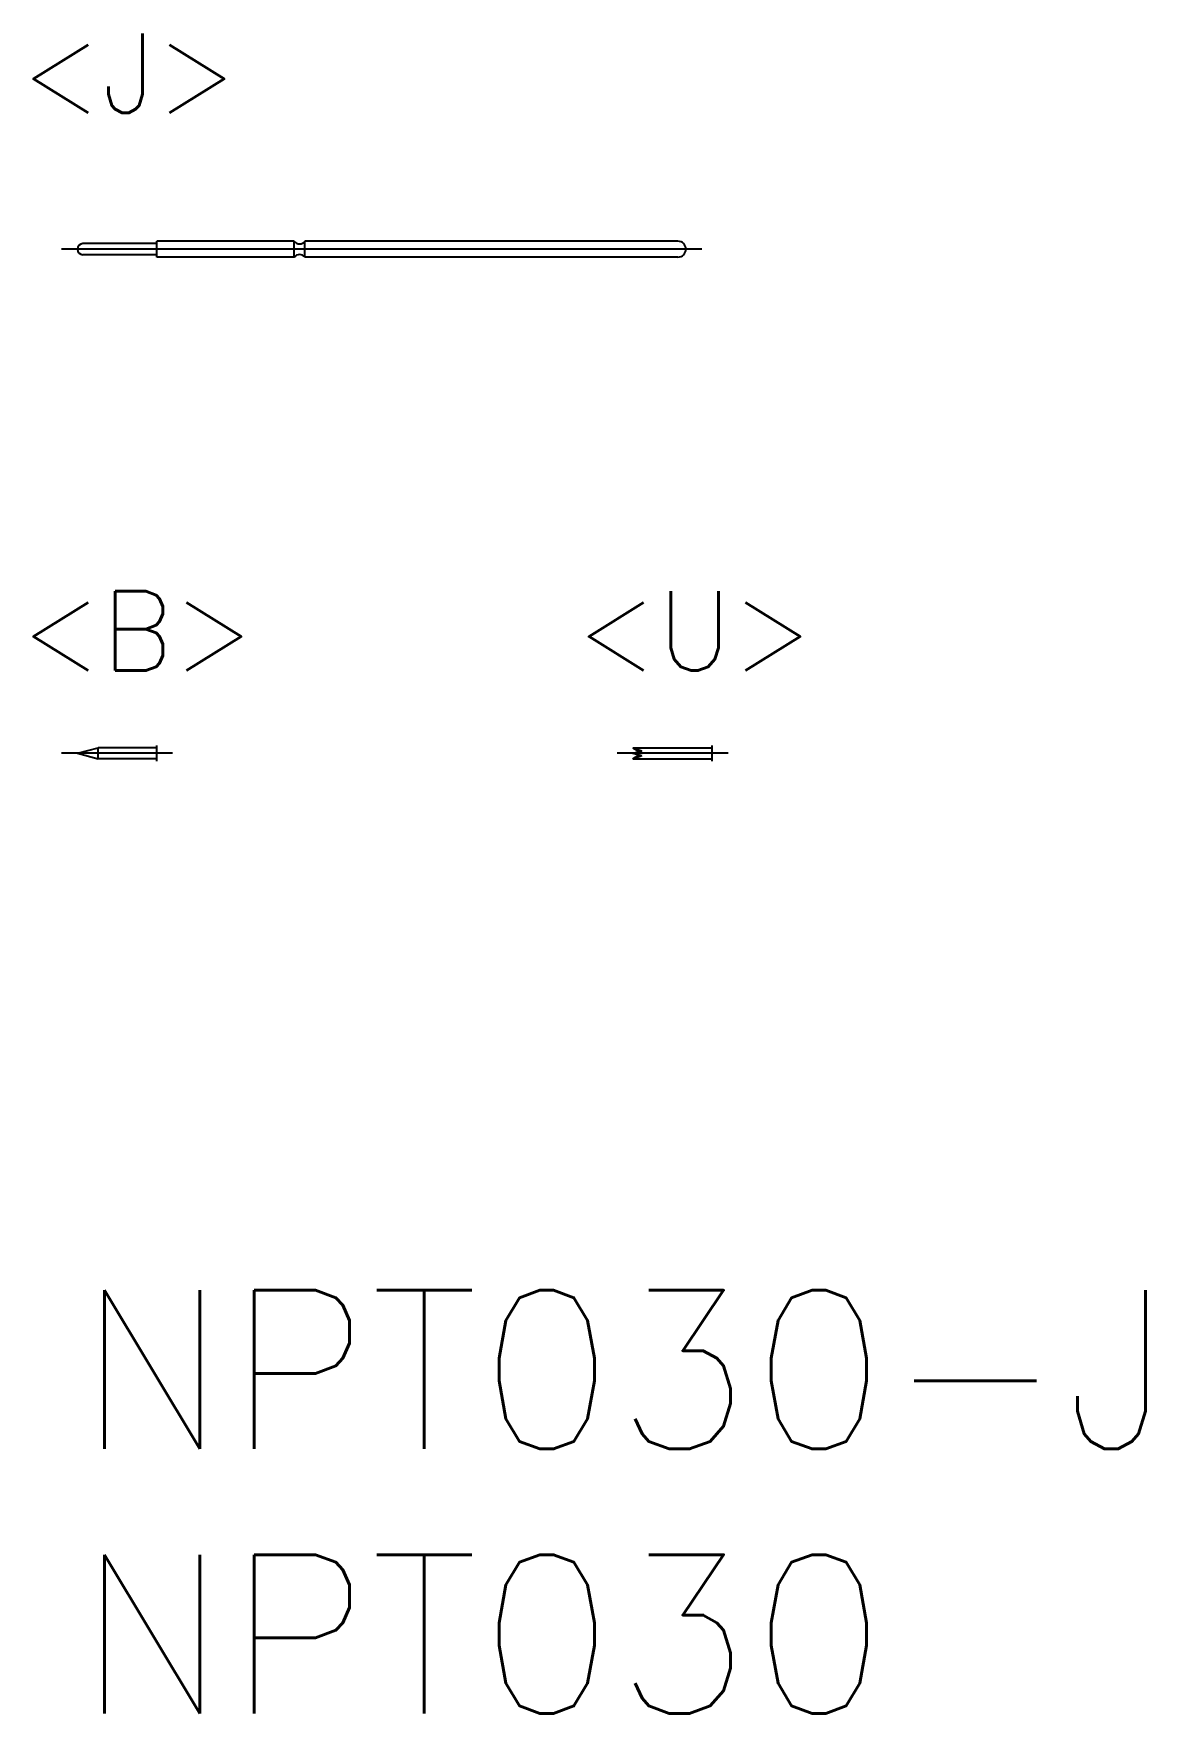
# Model space of a CAD drawing. Extents: x -0.8 to 20.2, y -8 to 23.8.
import ezdxf

# ---------------------------------------------------------------- set-up
doc = ezdxf.new("R2010")
doc.units = 0
doc.header["$LTSCALE"] = 0.5
doc.linetypes.add('CENTER', pattern=[50.8, 31.75, -6.35, 6.35, -6.35])
for name, color, linetype in [('MSM_CENTER', 1, 'CENTER'), ('MSM_CONTINUOUS', 7, 'CONTINUOUS'), ('MSM_PART_NUMBER', 7, 'CONTINUOUS')]:
    doc.layers.add(name, color=color, linetype=linetype)
doc.styles.get("Standard").update_dxf_attribs({"font": 'txt.shx', "height": 1, "bigfont": 'bigfont.shx'})

# ---------------------------------------------------------------- blocks, each defined once
blk = doc.blocks.new('*U12')
at = {"layer": 'MSM_PART_NUMBER'}
blk.add_text('NPT030-J', height=3, dxfattribs=at).set_placement((0, -3))
blk = doc.blocks.new('*U13')
at = {"layer": 'MSM_PART_NUMBER'}
blk.add_text('NPT030', height=3, dxfattribs=at).set_placement((0, -8))

msp = doc.modelspace()

# ---------------------------------------------------------------- linework, layer by layer
at = {"layer": 'MSM_CENTER', "color": 1, "linetype": 'CENTER'}
for p, q in [((11.8, 19.679), (-0.3, 19.679)), ((1.8, 10.15), (-0.3, 10.15)), ((12.3, 10.15), (10.2, 10.15))]:
    msp.add_line(p, q, dxfattribs=at)
at = {"layer": 'MSM_CONTINUOUS'}
for p, q in [((1.5, 19.784), (0.105, 19.784)), ((4.1, 19.829), (1.5, 19.829)), ((1.5, 19.529), (1.5, 19.829)), ((4.1, 19.529), (4.1, 19.829)), ((11.35, 19.829), (4.3, 19.829)), ((4.3, 19.529), (4.3, 19.829)), ((1.5, 19.574), (0.105, 19.574)), ((4.1, 19.529), (1.5, 19.529)), ((11.35, 19.529), (4.3, 19.529)), ((0, 10.15), (0.392, 10.255)), ((1.5, 10.255), (0.392, 10.255)), ((0.392, 10.045), (0.392, 10.255)), ((1.5, 10), (1.5, 10.3)), ((10.5, 10.15), (10.667, 10.195)), ((10.501, 10.255), (12, 10.255)), ((10.501, 10.255), (10.501, 10.255)), ((10.501, 10.255), (10.667, 10.195)), ((10.501, 10.255), (10.617, 10.181)), ((12, 10), (12, 10.3)), ((0, 10.15), (0.392, 10.045)), ((1.5, 10.045), (0.392, 10.045)), ((10.5, 10.15), (10.667, 10.105)), ((10.501, 10.045), (10.617, 10.119)), ((10.501, 10.045), (10.667, 10.105)), ((10.501, 10.045), (12, 10.045))]:
    msp.add_line(p, q, dxfattribs=at)
for centre, radius, start, end in [((0.105, 19.679), 0.105, 90, 270), ((4.2, 19.904), 0.125, 216.8699, 323.1301), ((11.35, 19.679), 0.15, 270, 90), ((4.2, 19.454), 0.125, 36.8699, 143.1301)]:
    msp.add_arc(centre, radius, start, end, dxfattribs=at)

# ---------------------------------------------------------------- block references
for name in ['*U12', '*U13']:
    msp.add_blockref(name, (0, 0), dxfattribs=at)

# ---------------------------------------------------------------- texts
at = {"layer": 'MSM_PART_NUMBER'}
for s, p in [('<J>', (-1.085, 22.255)), ('<B>', (-1.085, 11.713)), ('<U>', (9.415, 11.713))]:
    msp.add_text(s, height=1.5, dxfattribs=at).set_placement(p)

doc.saveas('drawing.dxf')
